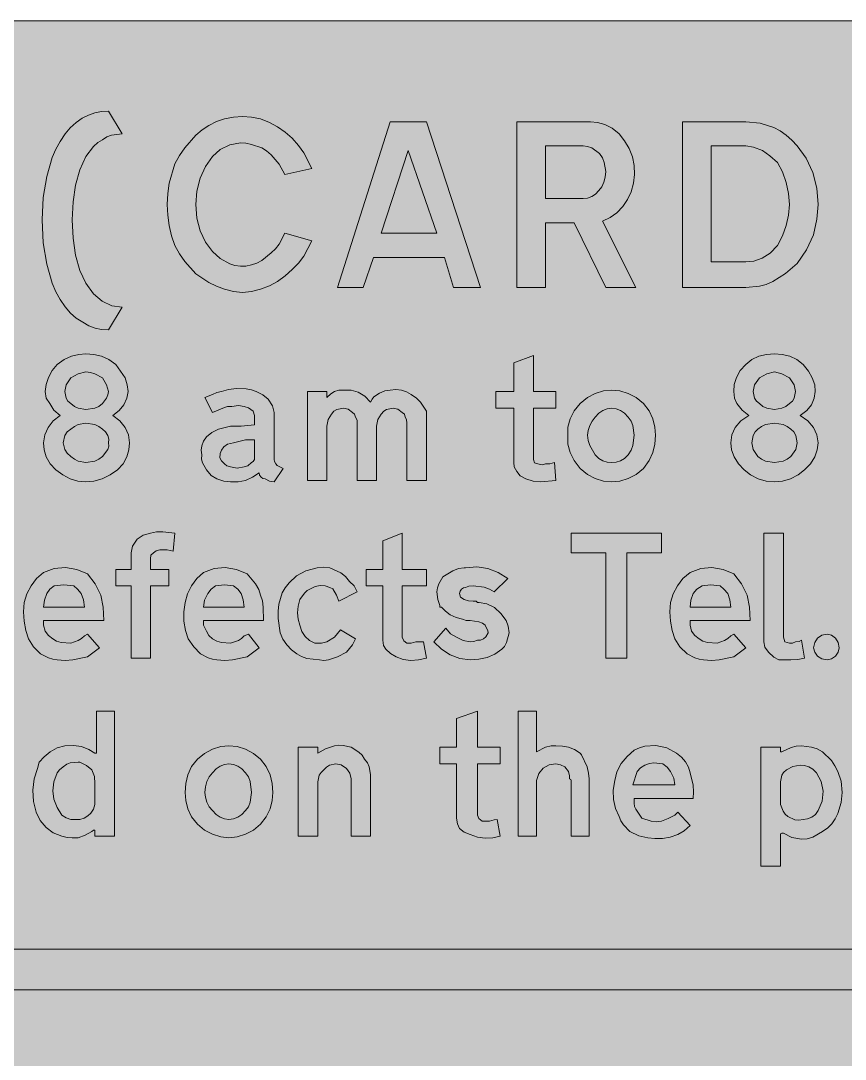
# Model space of a CAD drawing. Header units: metres. Extents: x 10 to 559, y 12 to 260.
# Drawn here: x 269.1 to 367.6, y 136.1 to 260.1 of the extents above; entities that cross this region are included whole.
import ezdxf

# ---------------------------------------------------------------- set-up
doc = ezdxf.new("R2010")
doc.units = ezdxf.units.M
for name, color, linetype, true_color in [('FILL_BLUE_0000FF', 7, 'Continuous', 0x0000ff), ('FILL_WHITE_FFFFFF', 7, 'Continuous', 0xffffff), ('STROKE_WHITE_FFFFFF', 7, 'Continuous', 0xffffff)]:
    doc.layers.add(name, color=color, linetype=linetype, true_color=true_color)

msp = doc.modelspace()

# ---------------------------------------------------------------- hatches: boundary and pattern name
at = {"layer": 'FILL_BLUE_0000FF', "true_color": 0x0000ff}
h = msp.add_hatch(color=7, dxfattribs=at)
h.dxf.hatch_style = 1
h.paths.add_polyline_path([(553.76, 259.97), (555.08, 259.58), (556.32, 258.96), (557.46, 258.12), (558.3, 256.98), (558.92, 255.74), (559.31, 254.42), (559.44, 253.08), (559.44, 19.26), (559.31, 17.91), (558.9, 16.56), (558.25, 15.32), (557.46, 14.22), (556.29, 13.28), (555.01, 12.6), (553.69, 12.2), (552.42, 12.06), (17.28, 12.06), (16.04, 12.2), (14.78, 12.6), (13.56, 13.28), (12.42, 14.22), (11.48, 15.36), (10.8, 16.61), (10.4, 17.92), (10.26, 19.26), (10.26, 253.08), (10.4, 254.41), (10.8, 255.6), (11.48, 256.93), (12.42, 258.12), (13.52, 259.07), (14.76, 259.74), (16.09, 259.99), (17.28, 260.1), (552.42, 260.1), (553.76, 259.97)])
at = {"layer": 'FILL_WHITE_FFFFFF', "true_color": 0xffffff}
h = msp.add_hatch(color=7, dxfattribs=at)
h.dxf.hatch_style = 1
h.paths.add_polyline_path([(279.54, 223.2), (278.73, 223.24), (277.94, 223.38), (277.19, 223.66), (276.48, 224.1), (275.7, 224.57), (274.99, 225.18), (274.35, 225.92), (273.78, 226.8), (273.27, 227.73), (272.83, 228.75), (272.16, 231.03), (271.75, 233.58), (271.62, 236.34), (271.75, 238.99), (272.16, 241.49), (272.83, 243.76), (273.27, 244.77), (273.78, 245.7), (274.35, 246.58), (274.98, 247.33), (275.67, 247.95), (276.39, 248.45), (277.15, 248.83), (277.93, 249.09), (278.73, 249.25), (279.54, 249.3), (281.16, 246.6), (279.92, 246.44), (279.36, 246.22), (278.82, 245.88), (278.28, 245.55), (277.76, 245.09), (276.84, 243.9), (276.13, 242.29), (275.62, 240.46), (275.32, 238.46), (275.22, 236.34), (275.32, 234.12), (275.62, 232.09), (276.13, 230.29), (276.84, 228.78), (277.74, 227.49), (278.8, 226.6), (279.95, 226.07), (281.16, 225.9), (279.54, 223.2)])
h = msp.add_hatch(color=7, dxfattribs=at)
h.dxf.hatch_style = 1
h.paths.add_polyline_path([(299.92, 242.98), (298.98, 244.08), (298.44, 244.56), (297.88, 244.91), (296.64, 245.34), (295.97, 245.48), (295.3, 245.52), (294.03, 245.3), (292.89, 244.73), (291.96, 243.9), (291.12, 242.7), (290.5, 241.29), (290.11, 239.75), (289.98, 238.14), (290.11, 236.53), (290.5, 235.01), (291.12, 233.66), (291.96, 232.56), (292.89, 231.7), (294.03, 231.08), (294.65, 230.88), (295.3, 230.79), (295.97, 230.8), (296.64, 230.94), (297.28, 231.14), (297.88, 231.46), (298.98, 232.38), (299.49, 232.85), (299.92, 233.42), (300.6, 234.72), (303.84, 233.82), (302.87, 231.98), (302.25, 231.14), (301.5, 230.4), (300.66, 229.63), (299.74, 228.96), (298.77, 228.43), (297.72, 228.06), (296.64, 227.76), (295.56, 227.66), (294.48, 227.76), (293.4, 228.06), (292.46, 228.39), (291.55, 228.83), (289.98, 229.86), (288.65, 231.37), (288.03, 232.26), (287.46, 233.28), (287.09, 234.42), (286.81, 235.64), (286.62, 236.9), (286.56, 238.14), (286.62, 239.46), (286.81, 240.71), (287.46, 243), (288.03, 244.02), (288.65, 244.91), (289.98, 246.42), (290.72, 247.06), (291.55, 247.61), (292.46, 248.07), (293.4, 248.4), (294.48, 248.6), (295.56, 248.67), (296.64, 248.6), (297.72, 248.4), (298.77, 247.96), (299.74, 247.43), (300.66, 246.81), (301.5, 246.06), (302.25, 245.22), (302.87, 244.33), (303.84, 242.46), (300.6, 241.74), (299.92, 242.98)])
h = msp.add_hatch(color=7, dxfattribs=at)
h.dxf.hatch_style = 1
h.paths.add_polyline_path([(324, 228.24), (320.76, 228.24), (319.68, 231.84), (311.22, 231.84), (309.96, 228.24), (306.9, 228.24), (313.2, 248.04), (317.52, 248.04), (324, 228.24)])
h.paths.add_polyline_path([(312.12, 234.72), (318.78, 234.72), (315.36, 244.62), (312.12, 234.72)], flags=16)
h = msp.add_hatch(color=7, dxfattribs=at)
h.dxf.hatch_style = 1
h.paths.add_polyline_path([(337.14, 248.04), (337.98, 247.97), (338.85, 247.73), (339.72, 247.28), (340.56, 246.6), (341.2, 245.76), (341.73, 244.85), (342.13, 243.87), (342.36, 242.82), (342.4, 241.74), (342.28, 240.69), (341.99, 239.68), (341.55, 238.75), (340.98, 237.9), (340.28, 237.18), (339.48, 236.59), (338.58, 236.16), (342.54, 228.24), (338.94, 228.24), (335.16, 235.98), (331.74, 235.98), (331.74, 228.24), (328.32, 228.24), (328.32, 248.04), (337.14, 248.04)])
h.paths.add_polyline_path([(336.77, 238.93), (337.27, 239.11), (337.73, 239.41), (338.13, 239.81), (338.47, 240.28), (338.72, 240.83), (338.88, 241.44), (338.94, 242.1), (338.78, 243.18), (338.56, 243.72), (338.22, 244.26), (337.3, 244.91), (336.78, 245.1), (336.24, 245.16), (331.74, 245.16), (331.74, 238.86), (336.24, 238.86), (336.77, 238.93)], flags=16)
h = msp.add_hatch(color=7, dxfattribs=at)
h.dxf.hatch_style = 1
h.paths.add_polyline_path([(359.01, 247.34), (359.77, 246.94), (360.49, 246.45), (361.17, 245.85), (361.8, 245.16), (362.88, 243.68), (363.67, 241.99), (364.15, 240.12), (364.32, 238.14), (364.18, 236.41), (363.78, 234.54), (362.92, 232.76), (361.8, 231.12), (360.43, 229.9), (358.92, 228.96), (358.11, 228.62), (357.3, 228.4), (355.68, 228.24), (348.12, 228.24), (348.12, 248.04), (355.68, 248.04), (357.4, 247.87), (359.01, 247.34)])
h.paths.add_polyline_path([(351.54, 231.3), (355.68, 231.3), (356.65, 231.41), (357.64, 231.75), (358.59, 232.36), (359.46, 233.28), (360.06, 234.42), (360.52, 235.64), (360.8, 236.9), (360.9, 238.14), (360.8, 239.48), (360.52, 240.79), (360.06, 242.04), (359.46, 243.18), (358.56, 243.97), (357.66, 244.62), (356.6, 245.02), (355.68, 245.16), (351.54, 245.16), (351.54, 231.3)], flags=16)
h = msp.add_hatch(color=7, dxfattribs=at)
h.dxf.hatch_style = 1
h.paths.add_polyline_path([(281.93, 210.64), (282.06, 209.7), (281.99, 208.86), (281.74, 208.01), (281.3, 207.19), (280.62, 206.46), (279.75, 205.86), (278.8, 205.4), (277.81, 205.12), (276.84, 205.02), (275.9, 205.12), (274.97, 205.4), (274.08, 205.86), (273.24, 206.46), (272.56, 207.19), (272.11, 208.01), (271.87, 208.86), (271.8, 209.7), (271.93, 210.64), (272.32, 211.52), (272.94, 212.31), (273.78, 212.94), (273.01, 213.59), (272.52, 214.38), (272.11, 215.03), (271.98, 215.82), (272.08, 216.66), (272.36, 217.51), (272.82, 218.33), (273.42, 219.06), (274.26, 219.64), (275.13, 220.03), (276, 220.25), (276.84, 220.32), (277.78, 220.25), (278.71, 220.03), (279.6, 219.64), (280.44, 219.06), (281.52, 217.44), (281.77, 216.63), (281.88, 215.82), (281.75, 215.02), (281.38, 214.24), (280.82, 213.54), (280.08, 212.94), (280.92, 212.31), (281.54, 211.52), (281.93, 210.64)])
h.paths.add_polyline_path([(275.04, 211.32), (274.6, 210.99), (274.32, 210.58), (274.14, 209.7), (274.32, 208.89), (274.6, 208.48), (275.04, 208.08), (275.47, 207.74), (275.94, 207.52), (276.84, 207.36), (277.9, 207.52), (278.38, 207.74), (278.82, 208.08), (279.45, 208.89), (279.58, 209.29), (279.54, 209.7), (279.58, 210.13), (279.45, 210.58), (279.19, 210.99), (278.82, 211.32), (278.38, 211.66), (277.9, 211.88), (276.84, 212.04), (275.94, 211.88), (275.47, 211.66), (275.04, 211.32)], flags=16)
h.paths.add_polyline_path([(278.38, 214.04), (278.82, 214.38), (279.31, 215.03), (279.48, 215.42), (279.54, 215.82), (279.31, 216.63), (278.82, 217.44), (277.9, 217.93), (277.38, 218.1), (276.84, 218.16), (275.94, 217.93), (275.04, 217.44), (274.48, 216.63), (274.32, 215.82), (274.48, 215.03), (274.7, 214.68), (275.04, 214.38), (275.47, 214.04), (275.94, 213.82), (276.84, 213.66), (277.9, 213.82), (278.38, 214.04)], flags=16)
h = msp.add_hatch(color=7, dxfattribs=at)
h.dxf.hatch_style = 1
h.paths.add_polyline_path([(330.43, 207.32), (330.84, 207.18), (331.36, 207.05), (331.74, 207.18), (332.28, 207.2), (332.82, 207.36), (333, 205.2), (331.2, 205.02), (330.27, 205.1), (329.4, 205.38), (328.72, 205.76), (328.32, 206.28), (328, 206.82), (327.96, 207.36), (327.96, 213.84), (325.8, 213.84), (325.8, 215.82), (327.96, 215.82), (327.96, 219.24), (330.3, 220.14), (330.3, 215.82), (333, 215.82), (333, 213.84), (330.3, 213.84), (330.3, 207.72), (330.43, 207.32)])
h = msp.add_hatch(color=7, dxfattribs=at)
h.dxf.hatch_style = 1
h.paths.add_polyline_path([(364.18, 210.64), (364.32, 209.7), (364.22, 208.86), (363.91, 208.01), (363.41, 207.19), (362.7, 206.46), (361.93, 205.86), (361.03, 205.4), (360.07, 205.12), (359.1, 205.02), (358.13, 205.12), (357.16, 205.4), (356.26, 205.86), (355.5, 206.46), (354.79, 207.19), (354.28, 208.01), (353.98, 208.86), (353.88, 209.7), (354.01, 210.64), (354.42, 211.52), (355.09, 212.31), (356.04, 212.94), (355.25, 213.59), (354.6, 214.38), (354.35, 215.03), (354.24, 215.82), (354.31, 216.66), (354.55, 217.51), (355, 218.33), (355.68, 219.06), (356.42, 219.64), (357.25, 220.03), (358.16, 220.25), (359.1, 220.32), (360.04, 220.25), (360.94, 220.03), (361.78, 219.64), (362.52, 219.06), (363.19, 218.25), (363.6, 217.44), (363.91, 216.63), (363.96, 215.82), (363.86, 215.02), (363.53, 214.24), (362.97, 213.54), (362.16, 212.94), (363.1, 212.31), (363.78, 211.52), (364.18, 210.64)])
h.paths.add_polyline_path([(357.12, 211.32), (356.78, 210.99), (356.56, 210.58), (356.4, 209.7), (356.56, 208.89), (357.12, 208.08), (357.56, 207.74), (358.04, 207.52), (359.1, 207.36), (360.16, 207.52), (360.64, 207.74), (361.08, 208.08), (361.64, 208.89), (361.8, 209.7), (361.64, 210.58), (361.42, 210.99), (361.08, 211.32), (360.64, 211.66), (360.16, 211.88), (359.1, 212.04), (358.04, 211.88), (357.56, 211.66), (357.12, 211.32)], flags=16)
h.paths.add_polyline_path([(360.47, 214.04), (360.9, 214.38), (361.24, 214.68), (361.46, 215.03), (361.62, 215.82), (361.46, 216.63), (360.9, 217.44), (360, 217.93), (359.1, 218.16), (358.2, 217.93), (357.3, 217.44), (356.74, 216.63), (356.58, 215.82), (356.74, 215.03), (356.96, 214.68), (357.3, 214.38), (357.73, 214.04), (358.2, 213.82), (359.1, 213.66), (360, 213.82), (360.47, 214.04)], flags=16)
h = msp.add_hatch(color=7, dxfattribs=at)
h.dxf.hatch_style = 1
h.paths.add_polyline_path([(291.96, 215.46), (292.5, 215.71), (293.04, 215.82), (293.87, 216.07), (294.84, 216.18), (296.01, 216.13), (296.61, 216.03), (297.18, 215.82), (297.97, 215.44), (298.62, 214.92), (299.12, 214.11), (299.34, 213.3), (299.34, 211.14), (299.34, 207.72), (299.36, 207.45), (299.52, 207.18), (299.7, 207), (300.42, 206.64), (299.34, 205.02), (298.8, 205.13), (298.26, 205.38), (298, 205.44), (297.77, 205.6), (297.6, 205.84), (297.54, 206.1), (296.73, 205.58), (295.92, 205.2), (295.02, 205.04), (294.12, 205.02), (293.31, 205.13), (292.5, 205.38), (291.8, 205.78), (291.24, 206.46), (290.77, 207.29), (290.66, 207.75), (290.7, 208.26), (290.63, 208.8), (290.7, 209.34), (290.9, 209.88), (291.24, 210.42), (291.89, 210.94), (292.68, 211.32), (294.12, 211.68), (295.38, 211.68), (297, 211.86), (297, 212.4), (297, 212.94), (296.82, 213.48), (296.28, 213.88), (295.74, 214.02), (295.09, 214.15), (294.3, 214.02), (293.76, 214.02), (293.22, 213.84), (291.96, 213.3), (291.06, 215.1), (291.96, 215.46)])
h.paths.add_polyline_path([(295.74, 206.82), (296.19, 206.95), (296.64, 207.36), (296.82, 207.47), (297, 207.72), (297, 208.26), (297, 210.06), (295.92, 210.06), (294.48, 209.7), (293.76, 209.52), (293.33, 209.23), (293.04, 208.8), (292.88, 208.42), (292.86, 207.9), (293.06, 207.54), (293.4, 207.18), (293.69, 206.93), (294.12, 206.82), (294.93, 206.68), (295.74, 206.82)], flags=16)
h = msp.add_hatch(color=7, dxfattribs=at)
h.dxf.hatch_style = 1
h.paths.add_polyline_path([(309.06, 212.76), (308.95, 213.1), (308.7, 213.3), (308.16, 213.7), (307.62, 213.84), (306.83, 213.68), (306.48, 213.46), (306.18, 213.12), (305.77, 212.47), (305.64, 211.68), (305.64, 205.2), (303.3, 205.2), (303.3, 215.82), (305.64, 215.82), (305.64, 215.1), (306.09, 215.53), (306.54, 215.82), (307.08, 215.98), (307.62, 216), (308.53, 216), (309.37, 215.75), (310.15, 215.27), (310.86, 214.56), (311.03, 214.91), (311.26, 215.17), (311.94, 215.64), (312.57, 215.89), (313.2, 216), (313.87, 216.07), (314.53, 216), (315.15, 215.8), (315.72, 215.46), (316.33, 215.02), (316.82, 214.54), (317.52, 213.48), (317.52, 213.12), (317.52, 212.76), (317.52, 205.2), (315.18, 205.2), (315.18, 212.04), (315.16, 212.47), (315, 212.76), (314.89, 213.1), (314.64, 213.3), (314.1, 213.7), (313.56, 213.84), (312.77, 213.68), (312.42, 213.46), (312.12, 213.12), (311.71, 212.47), (311.58, 211.68), (311.58, 205.2), (309.24, 205.2), (309.24, 212.22), (309.24, 212.29), (309.24, 212.4), (309.06, 212.76)])
h = msp.add_hatch(color=7, dxfattribs=at)
h.dxf.hatch_style = 1
h.paths.add_polyline_path([(334.69, 212.56), (335.17, 213.51), (335.88, 214.38), (336.75, 215.09), (337.7, 215.59), (338.69, 215.9), (339.66, 216), (340.63, 215.9), (341.62, 215.59), (342.57, 215.09), (343.44, 214.38), (344.12, 213.51), (344.56, 212.56), (344.81, 211.57), (344.88, 210.6), (344.81, 209.55), (344.56, 208.55), (344.12, 207.59), (343.44, 206.64), (342.57, 205.93), (341.62, 205.42), (340.63, 205.12), (339.66, 205.02), (338.69, 205.12), (337.7, 205.42), (336.75, 205.93), (335.88, 206.64), (335.17, 207.59), (334.69, 208.55), (334.44, 209.55), (334.44, 210.6), (334.44, 211.57), (334.69, 212.56)])
h.paths.add_polyline_path([(338.6, 213.57), (338.12, 213.23), (337.68, 212.76), (337.31, 212.3), (337.03, 211.75), (336.84, 211.17), (336.78, 210.6), (336.84, 209.96), (337.03, 209.36), (337.68, 208.26), (338.12, 207.82), (338.6, 207.54), (339.12, 207.4), (339.66, 207.36), (340.2, 207.4), (340.72, 207.54), (341.2, 207.82), (341.64, 208.26), (341.98, 208.8), (342.2, 209.36), (342.36, 210.6), (342.2, 211.75), (341.98, 212.3), (341.64, 212.76), (341.2, 213.23), (340.72, 213.57), (340.2, 213.77), (339.66, 213.84), (339.12, 213.77), (338.6, 213.57)], flags=16)
h = msp.add_hatch(color=7, dxfattribs=at)
h.dxf.hatch_style = 1
h.paths.add_polyline_path([(282.24, 183.96), (282.24, 192.6), (280.44, 192.6), (280.44, 194.58), (282.24, 194.58), (282.24, 196.56), (282.4, 197.37), (282.96, 198.18), (283.7, 198.67), (284.58, 198.9), (285.3, 199.06), (286.02, 199.08), (287.46, 198.9), (287.28, 196.74), (286.56, 196.9), (285.84, 196.92), (285.73, 196.92), (285.66, 196.92), (285.23, 196.81), (284.94, 196.56), (284.62, 196.27), (284.58, 195.84), (284.58, 194.58), (286.74, 194.58), (286.74, 192.6), (284.58, 192.6), (284.58, 183.96), (282.24, 183.96)])
h = msp.add_hatch(color=7, dxfattribs=at)
h.dxf.hatch_style = 1
h.paths.add_polyline_path([(314.84, 186.05), (315.18, 185.76), (315.72, 185.78), (316.26, 185.94), (317.16, 185.94), (317.52, 183.96), (316.58, 183.76), (315.65, 183.71), (314.76, 183.83), (313.92, 184.14), (313.22, 184.52), (312.66, 185.04), (312.41, 185.51), (312.3, 186.12), (312.3, 192.6), (310.32, 192.6), (310.32, 194.58), (312.3, 194.58), (312.3, 198), (314.64, 198.9), (314.64, 194.58), (317.52, 194.58), (317.52, 192.6), (314.64, 192.6), (314.64, 186.48), (314.84, 186.05)])
h = msp.add_hatch(color=7, dxfattribs=at)
h.dxf.hatch_style = 1
h.paths.add_polyline_path([(345.6, 196.56), (341.46, 196.56), (341.46, 183.96), (338.94, 183.96), (338.94, 196.56), (334.8, 196.56), (334.8, 198.9), (345.6, 198.9), (345.6, 196.56)])
h = msp.add_hatch(color=7, dxfattribs=at)
h.dxf.hatch_style = 1
h.paths.add_polyline_path([(357.84, 198.9), (360.18, 198.9), (360.18, 186.48), (360.36, 185.94), (360.9, 185.76), (361.26, 185.78), (361.62, 185.94), (362.05, 185.96), (362.34, 186.12), (362.7, 183.96), (361.89, 183.8), (361.08, 183.78), (359.64, 183.78), (359.01, 184.1), (358.38, 184.68), (357.97, 185.31), (357.84, 185.94), (357.84, 198.9)])
h = msp.add_hatch(color=7, dxfattribs=at)
h.dxf.hatch_style = 1
h.paths.add_polyline_path([(272.36, 184.01), (271.44, 184.5), (270.58, 185.33), (270, 186.3), (269.66, 187.3), (269.46, 188.39), (269.39, 189.51), (269.46, 190.62), (269.8, 191.66), (270.29, 192.62), (270.95, 193.48), (271.8, 194.22), (273.07, 194.7), (274.41, 194.8), (275.75, 194.57), (277.02, 194.04), (277.96, 192.85), (278.64, 191.52), (278.89, 190.06), (279, 188.46), (271.8, 188.46), (271.8, 188.28), (271.8, 187.92), (271.98, 187.2), (272.36, 186.68), (272.88, 186.3), (273.34, 185.99), (273.89, 185.83), (275.04, 185.76), (275.92, 186.08), (276.33, 186.32), (276.66, 186.66), (277.02, 186.84), (278.46, 185.22), (277.02, 184.14), (275.29, 183.76), (274.36, 183.71), (273.42, 183.78), (272.88, 183.84), (272.36, 184.01)])
h.paths.add_polyline_path([(276.55, 190.96), (276.3, 191.7), (275.85, 192.22), (275.4, 192.6), (274.23, 192.73), (273.06, 192.6), (272.54, 192.22), (272.16, 191.7), (271.91, 190.89), (271.8, 190.08), (276.66, 190.08), (276.55, 190.96)], flags=16)
h = msp.add_hatch(color=7, dxfattribs=at)
h.dxf.hatch_style = 1
h.paths.add_polyline_path([(291.44, 184.01), (290.52, 184.5), (289.73, 185.33), (289.08, 186.3), (288.75, 187.3), (288.56, 188.39), (288.55, 189.51), (288.72, 190.62), (288.98, 191.66), (289.46, 192.62), (290.11, 193.48), (290.88, 194.22), (292.15, 194.7), (293.49, 194.8), (294.83, 194.57), (296.1, 194.04), (297.11, 192.85), (297.49, 192.19), (297.72, 191.52), (297.93, 190.81), (298.03, 190.06), (298.08, 188.46), (290.88, 188.46), (290.88, 188.28), (290.88, 187.92), (291.24, 187.2), (291.53, 186.68), (291.96, 186.3), (292.5, 185.99), (293.04, 185.83), (294.12, 185.76), (295.07, 186.08), (295.44, 186.32), (295.74, 186.66), (296.28, 186.84), (297.54, 185.22), (296.1, 184.14), (294.37, 183.76), (293.44, 183.71), (292.5, 183.78), (291.96, 183.84), (291.44, 184.01)])
h.paths.add_polyline_path([(295.63, 190.96), (295.38, 191.7), (295, 192.22), (294.48, 192.6), (293.4, 192.73), (292.32, 192.6), (291.8, 192.22), (291.42, 191.7), (291.02, 190.89), (290.88, 190.08), (295.74, 190.08), (295.63, 190.96)], flags=16)
h = msp.add_hatch(color=7, dxfattribs=at)
h.dxf.hatch_style = 1
h.paths.add_polyline_path([(304.99, 185.78), (305.64, 185.94), (306.54, 186.48), (307.26, 187.38), (309.06, 186.3), (308.7, 185.58), (307.98, 184.68), (306.9, 184.14), (305.82, 183.76), (305.28, 183.71), (304.74, 183.78), (303.25, 183.94), (302.61, 184.16), (302.04, 184.5), (301.4, 184.97), (300.85, 185.56), (300.39, 186.25), (300.06, 187.02), (299.83, 188.73), (299.81, 189.6), (299.88, 190.44), (300.31, 191.77), (300.66, 192.39), (301.14, 192.96), (301.99, 193.82), (303.12, 194.4), (304.49, 194.78), (305.22, 194.83), (306, 194.76), (307.3, 194.15), (307.87, 193.72), (308.34, 193.14), (308.88, 192.6), (309.24, 191.88), (307.08, 190.8), (306.79, 191.52), (306.36, 192.24), (306, 192.42), (305.43, 192.62), (304.83, 192.67), (304.23, 192.55), (303.66, 192.24), (303.29, 192.04), (302.96, 191.75), (302.4, 190.98), (302.2, 190.17), (302.13, 189.38), (302.2, 188.63), (302.4, 187.92), (302.63, 187.18), (303.03, 186.57), (303.56, 186.1), (304.2, 185.76), (304.99, 185.78)])
h = msp.add_hatch(color=7, dxfattribs=at)
h.dxf.hatch_style = 1
h.paths.add_polyline_path([(322.56, 190.82), (323.1, 190.8), (323.46, 190.8), (323.64, 190.62), (323.82, 190.62), (324.76, 190.46), (325.64, 190.01), (326.43, 189.33), (327.06, 188.46), (327.31, 187.81), (327.42, 187.02), (327.1, 185.83), (326.86, 185.37), (326.52, 185.04), (325.68, 184.46), (324.77, 184.07), (323.79, 183.85), (322.74, 183.78), (321.53, 183.94), (320.38, 184.39), (319.32, 185.07), (318.42, 185.94), (319.86, 187.56), (320.42, 186.89), (321.12, 186.48), (321.93, 186.08), (322.74, 185.94), (323.19, 185.96), (323.64, 186.12), (324, 186.14), (324.36, 186.3), (324.63, 186.53), (324.9, 187.02), (324.88, 187.29), (324.72, 187.56), (324.54, 187.92), (324.21, 188.16), (323.77, 188.33), (322.74, 188.46), (322.29, 188.48), (321.84, 188.64), (321.07, 188.84), (320.38, 189.16), (319.79, 189.58), (319.32, 190.08), (319.14, 190.08), (319.14, 190.26), (318.89, 191), (318.78, 191.88), (318.84, 192.39), (319.01, 192.85), (319.5, 193.68), (320.69, 194.42), (321.35, 194.67), (322.02, 194.76), (322.2, 194.76), (323.54, 194.87), (324.86, 194.67), (326.1, 194.2), (327.24, 193.5), (325.62, 191.88), (325.05, 192.22), (324.43, 192.44), (323.1, 192.6), (322.58, 192.58), (322.2, 192.42), (321.94, 192.36), (321.71, 192.2), (321.54, 191.96), (321.48, 191.7), (321.61, 191.27), (322.02, 190.98), (322.56, 190.82)])
h = msp.add_hatch(color=7, dxfattribs=at)
h.dxf.hatch_style = 1
h.paths.add_polyline_path([(349.58, 184.01), (348.66, 184.5), (347.8, 185.33), (347.22, 186.3), (346.88, 187.3), (346.68, 188.39), (346.61, 189.51), (346.68, 190.62), (347.02, 191.66), (347.51, 192.62), (348.17, 193.48), (349.02, 194.22), (350.29, 194.7), (351.63, 194.8), (352.97, 194.57), (354.24, 194.04), (355.18, 192.85), (355.86, 191.52), (356.11, 190.06), (356.22, 188.46), (349.02, 188.46), (349.02, 188.28), (349.02, 187.92), (349.2, 187.2), (349.58, 186.68), (350.1, 186.3), (350.56, 185.99), (351.11, 185.83), (352.26, 185.76), (353.14, 186.08), (353.55, 186.32), (353.88, 186.66), (354.24, 186.84), (355.68, 185.22), (354.24, 184.14), (352.51, 183.76), (351.58, 183.71), (350.64, 183.78), (350.1, 183.84), (349.58, 184.01)])
h.paths.add_polyline_path([(353.77, 190.96), (353.52, 191.7), (353.07, 192.22), (352.62, 192.6), (351.47, 192.73), (350.46, 192.6), (349.85, 192.22), (349.38, 191.7), (349.13, 190.89), (349.02, 190.08), (353.88, 190.08), (353.77, 190.96)], flags=16)
h = msp.add_hatch(color=7, dxfattribs=at)
h.dxf.hatch_style = 1
h.paths.add_polyline_path([(366.72, 184.69), (366.39, 184.23), (365.93, 183.9), (365.4, 183.78), (364.77, 183.9), (364.25, 184.23), (363.91, 184.69), (363.78, 185.22), (363.91, 185.85), (364.25, 186.37), (364.77, 186.71), (365.4, 186.84), (365.93, 186.71), (366.39, 186.37), (366.72, 185.85), (366.84, 185.22), (366.72, 184.69)])
h = msp.add_hatch(color=7, dxfattribs=at)
h.dxf.hatch_style = 1
h.paths.add_polyline_path([(275.22, 162.54), (274.59, 162.56), (273.96, 162.72), (272.95, 163.12), (272.09, 163.76), (271.4, 164.59), (270.9, 165.6), (270.6, 166.87), (270.52, 168.21), (270.67, 169.55), (271.08, 170.82), (271.26, 171.54), (271.86, 172.2), (272.59, 172.8), (273.41, 173.26), (274.32, 173.52), (275.36, 173.56), (276.32, 173.41), (277.18, 173.09), (277.92, 172.62), (278.03, 172.62), (278.1, 172.62), (278.1, 177.66), (280.26, 177.66), (280.26, 162.72), (277.92, 162.72), (277.92, 163.26), (277.92, 163.44), (277.74, 163.44), (277.56, 163.26), (276.75, 162.83), (275.94, 162.54), (275.22, 162.54)])
h.paths.add_polyline_path([(277.06, 165.13), (277.44, 165.48), (277.74, 165.96), (277.9, 166.5), (277.92, 167.04), (277.92, 169.02), (277.87, 169.83), (277.56, 170.64), (276.91, 171.16), (276.12, 171.54), (275.94, 171.54), (274.97, 171.47), (274.55, 171.31), (274.14, 171), (273.71, 170.64), (273.42, 170.28), (273.01, 169.2), (272.88, 168.14), (273.01, 167.12), (273.42, 166.14), (273.96, 165.24), (274.5, 164.9), (275.04, 164.7), (276.12, 164.7), (276.63, 164.87), (277.06, 165.13)], flags=16)
h = msp.add_hatch(color=7, dxfattribs=at)
h.dxf.hatch_style = 1
h.paths.add_polyline_path([(323.77, 164.81), (324.18, 164.52), (325.08, 164.52), (325.6, 164.68), (325.98, 164.7), (326.34, 162.72), (325.47, 162.52), (324.54, 162.47), (323.61, 162.59), (322.74, 162.9), (322.04, 163.19), (321.48, 163.62), (321.23, 164.18), (321.12, 164.88), (321.12, 171.36), (319.14, 171.36), (319.14, 173.34), (321.12, 173.34), (321.12, 176.76), (323.64, 177.66), (323.64, 173.34), (326.34, 173.34), (326.34, 171.36), (323.64, 171.36), (323.64, 165.24), (323.77, 164.81)])
h = msp.add_hatch(color=7, dxfattribs=at)
h.dxf.hatch_style = 1
h.paths.add_polyline_path([(330.66, 177.66), (330.66, 172.8), (331.74, 173.34), (332.44, 173.5), (333, 173.52), (333.78, 173.48), (334.51, 173.34), (335.2, 173.06), (335.88, 172.62), (336.06, 172.44), (336.71, 171), (336.9, 170.26), (336.96, 169.56), (336.96, 162.72), (334.8, 162.72), (334.8, 169.38), (334.78, 169.47), (334.62, 169.56), (334.62, 169.92), (334.48, 170.46), (334.08, 171), (333.54, 171.25), (333, 171.36), (332.2, 171.23), (331.49, 170.84), (330.95, 170.22), (330.66, 169.38), (330.66, 162.72), (328.5, 162.72), (328.5, 177.66), (330.66, 177.66)])
h = msp.add_hatch(color=7, dxfattribs=at)
h.dxf.hatch_style = 1
h.paths.add_polyline_path([(289.03, 170.05), (289.48, 171.03), (290.16, 171.9), (291.03, 172.61), (291.98, 173.11), (292.97, 173.42), (293.94, 173.52), (294.91, 173.42), (295.9, 173.11), (296.85, 172.61), (297.72, 171.9), (298.4, 171.03), (298.84, 170.05), (299.09, 169.01), (299.16, 167.94), (299.09, 166.97), (298.84, 165.98), (298.4, 165.03), (297.72, 164.16), (296.85, 163.45), (295.9, 162.94), (294.91, 162.64), (293.94, 162.54), (292.97, 162.64), (291.98, 162.94), (291.03, 163.45), (290.16, 164.16), (289.48, 165.03), (289.03, 165.98), (288.79, 166.97), (288.72, 167.94), (288.79, 169.01), (289.03, 170.05)])
h.paths.add_polyline_path([(292.88, 171.09), (292.4, 170.75), (291.96, 170.28), (291.59, 169.81), (291.31, 169.24), (291.12, 168.61), (291.06, 167.94), (291.12, 167.37), (291.31, 166.79), (291.59, 166.24), (291.96, 165.78), (292.4, 165.31), (292.88, 164.97), (293.4, 164.77), (293.94, 164.7), (294.48, 164.77), (295, 164.97), (295.48, 165.31), (295.92, 165.78), (296.26, 166.24), (296.48, 166.79), (296.64, 167.94), (296.48, 169.24), (296.26, 169.81), (295.92, 170.28), (295.48, 170.75), (295, 171.09), (294.48, 171.29), (293.94, 171.36), (293.4, 171.29), (292.88, 171.09)], flags=16)
h = msp.add_hatch(color=7, dxfattribs=at)
h.dxf.hatch_style = 1
h.paths.add_polyline_path([(305.93, 171.2), (305.58, 170.98), (305.28, 170.64), (304.94, 170.34), (304.72, 169.99), (304.56, 169.2), (304.56, 162.72), (302.22, 162.72), (302.22, 173.34), (304.56, 173.34), (304.56, 172.62), (305.48, 173.14), (306.54, 173.52), (307.08, 173.59), (307.6, 173.56), (308.52, 173.34), (309.46, 172.75), (309.84, 172.38), (310.14, 171.9), (310.48, 171.47), (310.7, 171), (310.86, 170.1), (310.86, 162.72), (308.52, 162.72), (308.52, 169.56), (308.38, 170.26), (307.98, 170.82), (307.35, 171.22), (306.72, 171.36), (305.93, 171.2)])
h = msp.add_hatch(color=7, dxfattribs=at)
h.dxf.hatch_style = 1
h.paths.add_polyline_path([(341.82, 163.26), (341.06, 164.09), (340.76, 164.55), (340.56, 165.06), (340.12, 166.04), (339.89, 167.08), (339.85, 168.2), (340.02, 169.38), (340.28, 170.42), (340.79, 171.38), (341.49, 172.24), (342.36, 172.98), (342.98, 173.27), (343.63, 173.46), (344.95, 173.54), (346.23, 173.26), (347.4, 172.62), (348.01, 172.15), (348.48, 171.58), (348.82, 170.95), (349.02, 170.28), (349.4, 168.82), (349.45, 168.03), (349.38, 167.22), (342.36, 167.22), (342.36, 167.04), (342.36, 166.86), (342.36, 166.68), (342.38, 166.25), (342.54, 165.96), (343.26, 164.88), (344.36, 164.5), (344.96, 164.45), (345.6, 164.52), (346.41, 164.81), (347.22, 165.24), (347.58, 165.6), (349.02, 163.98), (348.3, 163.37), (347.58, 162.9), (346.64, 162.59), (345.71, 162.45), (344.82, 162.44), (343.98, 162.54), (342.9, 162.76), (341.82, 163.26)])
h.paths.add_polyline_path([(347.08, 169.65), (346.68, 170.46), (346.3, 170.98), (345.78, 171.36), (344.7, 171.47), (344.16, 171.39), (343.62, 171.18), (343.1, 170.89), (342.72, 170.46), (342.18, 168.84), (347.22, 168.84), (347.08, 169.65)], flags=16)
h = msp.add_hatch(color=7, dxfattribs=at)
h.dxf.hatch_style = 1
h.paths.add_polyline_path([(361.7, 173.46), (362.34, 173.52), (363.53, 173.36), (364.19, 173.14), (364.86, 172.8), (365.9, 171.76), (366.33, 171.13), (366.66, 170.46), (367.06, 169.27), (367.2, 167.94), (367.06, 166.75), (366.66, 165.42), (366.35, 164.78), (365.96, 164.2), (365.47, 163.7), (364.86, 163.26), (363.67, 162.61), (363.01, 162.42), (362.34, 162.36), (361.19, 162.58), (360.18, 163.08), (360, 163.08), (359.84, 162.99), (359.82, 162.9), (359.82, 159.12), (357.48, 159.12), (357.48, 173.34), (359.82, 173.34), (359.82, 172.8), (360, 172.8), (361.1, 173.29), (361.7, 173.46)])
h.paths.add_polyline_path([(359.98, 169.99), (359.82, 169.2), (359.82, 166.5), (360.14, 165.71), (360.38, 165.36), (360.72, 165.06), (361.55, 164.68), (362.01, 164.63), (362.52, 164.7), (363.05, 164.77), (363.56, 164.97), (363.99, 165.31), (364.32, 165.78), (364.8, 166.91), (364.91, 168.1), (364.67, 169.25), (364.14, 170.28), (363.7, 170.72), (363.22, 171), (362.7, 171.14), (362.16, 171.18), (361.28, 171.04), (360.54, 170.64), (360.2, 170.34), (359.98, 169.99)], flags=16)
h = msp.add_hatch(color=7, dxfattribs=at)
h.dxf.hatch_style = 1
h.paths.add_polyline_path([(77.58, 139.68), (70.56, 139.68), (63.36, 146.7), (70.56, 153.9), (77.58, 153.9), (72.9, 149.22), (506.34, 149.22), (506.34, 144.36), (72.9, 144.36), (77.58, 139.68)])

# ---------------------------------------------------------------- linework, layer by layer
at = {"layer": 'FILL_BLUE_0000FF', "lineweight": 0, "true_color": 0x0000ff}
msp.add_lwpolyline([(552.42, 12.06), (17.28, 12.06), (16.04, 12.2), (14.78, 12.6), (13.56, 13.28), (12.42, 14.22), (11.48, 15.36), (10.8, 16.61), (10.4, 17.92), (10.26, 19.26), (10.26, 253.08), (10.4, 254.41), (10.8, 255.6), (11.48, 256.93), (12.42, 258.12), (13.52, 259.07), (14.76, 259.74), (16.09, 259.99), (17.28, 260.1), (552.42, 260.1)], dxfattribs=at)
at = {"layer": 'FILL_WHITE_FFFFFF', "lineweight": 0, "true_color": 0xffffff}
for points in [[(279.54, 223.2), (278.73, 223.24), (277.94, 223.38), (277.19, 223.66), (276.48, 224.1), (275.7, 224.57), (274.99, 225.18), (274.35, 225.92), (273.78, 226.8), (273.27, 227.73), (272.83, 228.75), (272.16, 231.03), (271.75, 233.58), (271.62, 236.34), (271.75, 238.99), (272.16, 241.49), (272.83, 243.76), (273.27, 244.77), (273.78, 245.7), (274.35, 246.58), (274.98, 247.33), (275.67, 247.95), (276.39, 248.45), (277.15, 248.83), (277.93, 249.09), (278.73, 249.25), (279.54, 249.3), (281.16, 246.6), (279.92, 246.44), (279.36, 246.22), (278.82, 245.88), (278.28, 245.55), (277.76, 245.09), (276.84, 243.9), (276.13, 242.29), (275.62, 240.46), (275.32, 238.46), (275.22, 236.34), (275.32, 234.12), (275.62, 232.09), (276.13, 230.29), (276.84, 228.78), (277.74, 227.49), (278.8, 226.6), (279.95, 226.07), (281.16, 225.9)], [(299.92, 242.98), (298.98, 244.08), (298.44, 244.56), (297.88, 244.91), (296.64, 245.34), (295.97, 245.48), (295.3, 245.52), (294.03, 245.3), (292.89, 244.73), (291.96, 243.9), (291.12, 242.7), (290.5, 241.29), (290.11, 239.75), (289.98, 238.14), (290.11, 236.53), (290.5, 235.01), (291.12, 233.66), (291.96, 232.56), (292.89, 231.7), (294.03, 231.08), (294.65, 230.88), (295.3, 230.79), (295.97, 230.8), (296.64, 230.94), (297.28, 231.14), (297.88, 231.46), (298.98, 232.38), (299.49, 232.85), (299.92, 233.42), (300.6, 234.72), (303.84, 233.82), (302.87, 231.98), (302.25, 231.14), (301.5, 230.4), (300.66, 229.63), (299.74, 228.96), (298.77, 228.43), (297.72, 228.06), (296.64, 227.76), (295.56, 227.66), (294.48, 227.76), (293.4, 228.06), (292.46, 228.39), (291.55, 228.83), (289.98, 229.86), (288.65, 231.37), (288.03, 232.26), (287.46, 233.28), (287.09, 234.42), (286.81, 235.64), (286.62, 236.9), (286.56, 238.14), (286.62, 239.46), (286.81, 240.71), (287.46, 243), (288.03, 244.02), (288.65, 244.91), (289.98, 246.42), (290.72, 247.06), (291.55, 247.61), (292.46, 248.07), (293.4, 248.4), (294.48, 248.6), (295.56, 248.67), (296.64, 248.6), (297.72, 248.4), (298.77, 247.96), (299.74, 247.43), (300.66, 246.81), (301.5, 246.06), (302.25, 245.22), (302.87, 244.33), (303.84, 242.46), (300.6, 241.74)], [(324, 228.24), (320.76, 228.24), (319.68, 231.84), (311.22, 231.84), (309.96, 228.24), (306.9, 228.24), (313.2, 248.04), (317.52, 248.04)], [(337.14, 248.04), (337.98, 247.97), (338.85, 247.73), (339.72, 247.28), (340.56, 246.6), (341.2, 245.76), (341.73, 244.85), (342.13, 243.87), (342.36, 242.82), (342.4, 241.74), (342.28, 240.69), (341.99, 239.68), (341.55, 238.75), (340.98, 237.9), (340.28, 237.18), (339.48, 236.59), (338.58, 236.16), (342.54, 228.24), (338.94, 228.24), (335.16, 235.98), (331.74, 235.98), (331.74, 228.24), (328.32, 228.24), (328.32, 248.04)], [(359.01, 247.34), (359.77, 246.94), (360.49, 246.45), (361.17, 245.85), (361.8, 245.16), (362.88, 243.68), (363.67, 241.99), (364.15, 240.12), (364.32, 238.14), (364.18, 236.41), (363.78, 234.54), (362.92, 232.76), (361.8, 231.12), (360.43, 229.9), (358.92, 228.96), (358.11, 228.62), (357.3, 228.4), (355.68, 228.24), (348.12, 228.24), (348.12, 248.04), (355.68, 248.04), (357.4, 247.87)], [(312.12, 234.72), (318.78, 234.72), (315.36, 244.62)], [(336.77, 238.93), (337.27, 239.11), (337.73, 239.41), (338.13, 239.81), (338.47, 240.28), (338.72, 240.83), (338.88, 241.44), (338.94, 242.1), (338.78, 243.18), (338.56, 243.72), (338.22, 244.26), (337.3, 244.91), (336.78, 245.1), (336.24, 245.16), (331.74, 245.16), (331.74, 238.86), (336.24, 238.86)], [(351.54, 231.3), (355.68, 231.3), (356.65, 231.41), (357.64, 231.75), (358.59, 232.36), (359.46, 233.28), (360.06, 234.42), (360.52, 235.64), (360.8, 236.9), (360.9, 238.14), (360.8, 239.48), (360.52, 240.79), (360.06, 242.04), (359.46, 243.18), (358.56, 243.97), (357.66, 244.62), (356.6, 245.02), (355.68, 245.16), (351.54, 245.16)], [(281.93, 210.64), (282.06, 209.7), (281.99, 208.86), (281.74, 208.01), (281.3, 207.19), (280.62, 206.46), (279.75, 205.86), (278.8, 205.4), (277.81, 205.12), (276.84, 205.02), (275.9, 205.12), (274.97, 205.4), (274.08, 205.86), (273.24, 206.46), (272.56, 207.19), (272.11, 208.01), (271.87, 208.86), (271.8, 209.7), (271.93, 210.64), (272.32, 211.52), (272.94, 212.31), (273.78, 212.94), (273.01, 213.59), (272.52, 214.38), (272.11, 215.03), (271.98, 215.82), (272.08, 216.66), (272.36, 217.51), (272.82, 218.33), (273.42, 219.06), (274.26, 219.64), (275.13, 220.03), (276, 220.25), (276.84, 220.32), (277.78, 220.25), (278.71, 220.03), (279.6, 219.64), (280.44, 219.06), (281.52, 217.44), (281.77, 216.63), (281.88, 215.82), (281.75, 215.02), (281.38, 214.24), (280.82, 213.54), (280.08, 212.94), (280.92, 212.31), (281.54, 211.52)], [(330.43, 207.32), (330.84, 207.18), (331.36, 207.05), (331.74, 207.18), (332.28, 207.2), (332.82, 207.36), (333, 205.2), (331.2, 205.02), (330.27, 205.1), (329.4, 205.38), (328.72, 205.76), (328.32, 206.28), (328, 206.82), (327.96, 207.36), (327.96, 213.84), (325.8, 213.84), (325.8, 215.82), (327.96, 215.82), (327.96, 219.24), (330.3, 220.14), (330.3, 215.82), (333, 215.82), (333, 213.84), (330.3, 213.84), (330.3, 207.72)], [(364.18, 210.64), (364.32, 209.7), (364.22, 208.86), (363.91, 208.01), (363.41, 207.19), (362.7, 206.46), (361.93, 205.86), (361.03, 205.4), (360.07, 205.12), (359.1, 205.02), (358.13, 205.12), (357.16, 205.4), (356.26, 205.86), (355.5, 206.46), (354.79, 207.19), (354.28, 208.01), (353.98, 208.86), (353.88, 209.7), (354.01, 210.64), (354.42, 211.52), (355.09, 212.31), (356.04, 212.94), (355.25, 213.59), (354.6, 214.38), (354.35, 215.03), (354.24, 215.82), (354.31, 216.66), (354.55, 217.51), (355, 218.33), (355.68, 219.06), (356.42, 219.64), (357.25, 220.03), (358.16, 220.25), (359.1, 220.32), (360.04, 220.25), (360.94, 220.03), (361.78, 219.64), (362.52, 219.06), (363.19, 218.25), (363.6, 217.44), (363.91, 216.63), (363.96, 215.82), (363.86, 215.02), (363.53, 214.24), (362.97, 213.54), (362.16, 212.94), (363.1, 212.31), (363.78, 211.52)], [(278.38, 214.04), (278.82, 214.38), (279.31, 215.03), (279.48, 215.42), (279.54, 215.82), (279.31, 216.63), (278.82, 217.44), (277.9, 217.93), (277.38, 218.1), (276.84, 218.16), (275.94, 217.93), (275.04, 217.44), (274.48, 216.63), (274.32, 215.82), (274.48, 215.03), (274.7, 214.68), (275.04, 214.38), (275.47, 214.04), (275.94, 213.82), (276.84, 213.66), (277.9, 213.82)], [(360.47, 214.04), (360.9, 214.38), (361.24, 214.68), (361.46, 215.03), (361.62, 215.82), (361.46, 216.63), (360.9, 217.44), (360, 217.93), (359.1, 218.16), (358.2, 217.93), (357.3, 217.44), (356.74, 216.63), (356.58, 215.82), (356.74, 215.03), (356.96, 214.68), (357.3, 214.38), (357.73, 214.04), (358.2, 213.82), (359.1, 213.66), (360, 213.82)], [(291.96, 215.46), (292.5, 215.71), (293.04, 215.82), (293.87, 216.07), (294.84, 216.18), (296.01, 216.13), (296.61, 216.03), (297.18, 215.82), (297.97, 215.44), (298.62, 214.92), (299.12, 214.11), (299.34, 213.3), (299.34, 211.14), (299.34, 207.72), (299.36, 207.45), (299.52, 207.18), (299.7, 207), (300.42, 206.64), (299.34, 205.02), (298.8, 205.13), (298.26, 205.38), (298, 205.44), (297.77, 205.6), (297.6, 205.84), (297.54, 206.1), (296.73, 205.58), (295.92, 205.2), (295.02, 205.04), (294.12, 205.02), (293.31, 205.13), (292.5, 205.38), (291.8, 205.78), (291.24, 206.46), (290.77, 207.29), (290.66, 207.75), (290.7, 208.26), (290.63, 208.8), (290.7, 209.34), (290.9, 209.88), (291.24, 210.42), (291.89, 210.94), (292.68, 211.32), (294.12, 211.68), (295.38, 211.68), (297, 211.86), (297, 212.4), (297, 212.94), (296.82, 213.48), (296.28, 213.88), (295.74, 214.02), (295.09, 214.15), (294.3, 214.02), (293.76, 214.02), (293.22, 213.84), (291.96, 213.3), (291.06, 215.1)], [(309.06, 212.76), (308.95, 213.1), (308.7, 213.3), (308.16, 213.7), (307.62, 213.84), (306.83, 213.68), (306.48, 213.46), (306.18, 213.12), (305.77, 212.47), (305.64, 211.68), (305.64, 205.2), (303.3, 205.2), (303.3, 215.82), (305.64, 215.82), (305.64, 215.1), (306.09, 215.53), (306.54, 215.82), (307.08, 215.98), (307.62, 216), (308.53, 216), (309.37, 215.75), (310.15, 215.27), (310.86, 214.56), (311.03, 214.91), (311.26, 215.17), (311.94, 215.64), (312.57, 215.89), (313.2, 216), (313.87, 216.07), (314.53, 216), (315.15, 215.8), (315.72, 215.46), (316.33, 215.02), (316.82, 214.54), (317.52, 213.48), (317.52, 213.12), (317.52, 212.76), (317.52, 205.2), (315.18, 205.2), (315.18, 212.04), (315.16, 212.47), (315, 212.76), (314.89, 213.1), (314.64, 213.3), (314.1, 213.7), (313.56, 213.84), (312.77, 213.68), (312.42, 213.46), (312.12, 213.12), (311.71, 212.47), (311.58, 211.68), (311.58, 205.2), (309.24, 205.2), (309.24, 212.22), (309.24, 212.29), (309.24, 212.4)], [(334.69, 212.56), (335.17, 213.51), (335.88, 214.38), (336.75, 215.09), (337.7, 215.59), (338.69, 215.9), (339.66, 216), (340.63, 215.9), (341.62, 215.59), (342.57, 215.09), (343.44, 214.38), (344.12, 213.51), (344.56, 212.56), (344.81, 211.57), (344.88, 210.6), (344.81, 209.55), (344.56, 208.55), (344.12, 207.59), (343.44, 206.64), (342.57, 205.93), (341.62, 205.42), (340.63, 205.12), (339.66, 205.02), (338.69, 205.12), (337.7, 205.42), (336.75, 205.93), (335.88, 206.64), (335.17, 207.59), (334.69, 208.55), (334.44, 209.55), (334.44, 210.6), (334.44, 211.57)], [(338.6, 213.57), (338.12, 213.23), (337.68, 212.76), (337.31, 212.3), (337.03, 211.75), (336.84, 211.17), (336.78, 210.6), (336.84, 209.96), (337.03, 209.36), (337.68, 208.26), (338.12, 207.82), (338.6, 207.54), (339.12, 207.4), (339.66, 207.36), (340.2, 207.4), (340.72, 207.54), (341.2, 207.82), (341.64, 208.26), (341.98, 208.8), (342.2, 209.36), (342.36, 210.6), (342.2, 211.75), (341.98, 212.3), (341.64, 212.76), (341.2, 213.23), (340.72, 213.57), (340.2, 213.77), (339.66, 213.84), (339.12, 213.77)], [(275.04, 211.32), (274.6, 210.99), (274.32, 210.58), (274.14, 209.7), (274.32, 208.89), (274.6, 208.48), (275.04, 208.08), (275.47, 207.74), (275.94, 207.52), (276.84, 207.36), (277.9, 207.52), (278.38, 207.74), (278.82, 208.08), (279.45, 208.89), (279.58, 209.29), (279.54, 209.7), (279.58, 210.13), (279.45, 210.58), (279.19, 210.99), (278.82, 211.32), (278.38, 211.66), (277.9, 211.88), (276.84, 212.04), (275.94, 211.88), (275.47, 211.66)], [(357.12, 211.32), (356.78, 210.99), (356.56, 210.58), (356.4, 209.7), (356.56, 208.89), (357.12, 208.08), (357.56, 207.74), (358.04, 207.52), (359.1, 207.36), (360.16, 207.52), (360.64, 207.74), (361.08, 208.08), (361.64, 208.89), (361.8, 209.7), (361.64, 210.58), (361.42, 210.99), (361.08, 211.32), (360.64, 211.66), (360.16, 211.88), (359.1, 212.04), (358.04, 211.88), (357.56, 211.66)], [(295.74, 206.82), (296.19, 206.95), (296.64, 207.36), (296.82, 207.47), (297, 207.72), (297, 208.26), (297, 210.06), (295.92, 210.06), (294.48, 209.7), (293.76, 209.52), (293.33, 209.23), (293.04, 208.8), (292.88, 208.42), (292.86, 207.9), (293.06, 207.54), (293.4, 207.18), (293.69, 206.93), (294.12, 206.82), (294.93, 206.68)], [(282.24, 183.96), (282.24, 192.6), (280.44, 192.6), (280.44, 194.58), (282.24, 194.58), (282.24, 196.56), (282.4, 197.37), (282.96, 198.18), (283.7, 198.67), (284.58, 198.9), (285.3, 199.06), (286.02, 199.08), (287.46, 198.9), (287.28, 196.74), (286.56, 196.9), (285.84, 196.92), (285.73, 196.92), (285.66, 196.92), (285.23, 196.81), (284.94, 196.56), (284.62, 196.27), (284.58, 195.84), (284.58, 194.58), (286.74, 194.58), (286.74, 192.6), (284.58, 192.6), (284.58, 183.96)], [(314.84, 186.05), (315.18, 185.76), (315.72, 185.78), (316.26, 185.94), (317.16, 185.94), (317.52, 183.96), (316.58, 183.76), (315.65, 183.71), (314.76, 183.83), (313.92, 184.14), (313.22, 184.52), (312.66, 185.04), (312.41, 185.51), (312.3, 186.12), (312.3, 192.6), (310.32, 192.6), (310.32, 194.58), (312.3, 194.58), (312.3, 198), (314.64, 198.9), (314.64, 194.58), (317.52, 194.58), (317.52, 192.6), (314.64, 192.6), (314.64, 186.48)], [(345.6, 196.56), (341.46, 196.56), (341.46, 183.96), (338.94, 183.96), (338.94, 196.56), (334.8, 196.56), (334.8, 198.9), (345.6, 198.9)], [(357.84, 198.9), (360.18, 198.9), (360.18, 186.48), (360.36, 185.94), (360.9, 185.76), (361.26, 185.78), (361.62, 185.94), (362.05, 185.96), (362.34, 186.12), (362.7, 183.96), (361.89, 183.8), (361.08, 183.78), (359.64, 183.78), (359.01, 184.1), (358.38, 184.68), (357.97, 185.31), (357.84, 185.94)], [(272.36, 184.01), (271.44, 184.5), (270.58, 185.33), (270, 186.3), (269.66, 187.3), (269.46, 188.39), (269.39, 189.51), (269.46, 190.62), (269.8, 191.66), (270.29, 192.62), (270.95, 193.48), (271.8, 194.22), (273.07, 194.7), (274.41, 194.8), (275.75, 194.57), (277.02, 194.04), (277.96, 192.85), (278.64, 191.52), (278.89, 190.06), (279, 188.46), (271.8, 188.46), (271.8, 188.28), (271.8, 187.92), (271.98, 187.2), (272.36, 186.68), (272.88, 186.3), (273.34, 185.99), (273.89, 185.83), (275.04, 185.76), (275.92, 186.08), (276.33, 186.32), (276.66, 186.66), (277.02, 186.84), (278.46, 185.22), (277.02, 184.14), (275.29, 183.76), (274.36, 183.71), (273.42, 183.78), (272.88, 183.84)], [(291.44, 184.01), (290.52, 184.5), (289.73, 185.33), (289.08, 186.3), (288.75, 187.3), (288.56, 188.39), (288.55, 189.51), (288.72, 190.62), (288.98, 191.66), (289.46, 192.62), (290.11, 193.48), (290.88, 194.22), (292.15, 194.7), (293.49, 194.8), (294.83, 194.57), (296.1, 194.04), (297.11, 192.85), (297.49, 192.19), (297.72, 191.52), (297.93, 190.81), (298.03, 190.06), (298.08, 188.46), (290.88, 188.46), (290.88, 188.28), (290.88, 187.92), (291.24, 187.2), (291.53, 186.68), (291.96, 186.3), (292.5, 185.99), (293.04, 185.83), (294.12, 185.76), (295.07, 186.08), (295.44, 186.32), (295.74, 186.66), (296.28, 186.84), (297.54, 185.22), (296.1, 184.14), (294.37, 183.76), (293.44, 183.71), (292.5, 183.78), (291.96, 183.84)], [(304.99, 185.78), (305.64, 185.94), (306.54, 186.48), (307.26, 187.38), (309.06, 186.3), (308.7, 185.58), (307.98, 184.68), (306.9, 184.14), (305.82, 183.76), (305.28, 183.71), (304.74, 183.78), (303.25, 183.94), (302.61, 184.16), (302.04, 184.5), (301.4, 184.97), (300.85, 185.56), (300.39, 186.25), (300.06, 187.02), (299.83, 188.73), (299.81, 189.6), (299.88, 190.44), (300.31, 191.77), (300.66, 192.39), (301.14, 192.96), (301.99, 193.82), (303.12, 194.4), (304.49, 194.78), (305.22, 194.83), (306, 194.76), (307.3, 194.15), (307.87, 193.72), (308.34, 193.14), (308.88, 192.6), (309.24, 191.88), (307.08, 190.8), (306.79, 191.52), (306.36, 192.24), (306, 192.42), (305.43, 192.62), (304.83, 192.67), (304.23, 192.55), (303.66, 192.24), (303.29, 192.04), (302.96, 191.75), (302.4, 190.98), (302.2, 190.17), (302.13, 189.38), (302.2, 188.63), (302.4, 187.92), (302.63, 187.18), (303.03, 186.57), (303.56, 186.1), (304.2, 185.76)], [(322.56, 190.82), (323.1, 190.8), (323.46, 190.8), (323.64, 190.62), (323.82, 190.62), (324.76, 190.46), (325.64, 190.01), (326.43, 189.33), (327.06, 188.46), (327.31, 187.81), (327.42, 187.02), (327.1, 185.83), (326.86, 185.37), (326.52, 185.04), (325.68, 184.46), (324.77, 184.07), (323.79, 183.85), (322.74, 183.78), (321.53, 183.94), (320.38, 184.39), (319.32, 185.07), (318.42, 185.94), (319.86, 187.56), (320.42, 186.89), (321.12, 186.48), (321.93, 186.08), (322.74, 185.94), (323.19, 185.96), (323.64, 186.12), (324, 186.14), (324.36, 186.3), (324.63, 186.53), (324.9, 187.02), (324.88, 187.29), (324.72, 187.56), (324.54, 187.92), (324.21, 188.16), (323.77, 188.33), (322.74, 188.46), (322.29, 188.48), (321.84, 188.64), (321.07, 188.84), (320.38, 189.16), (319.79, 189.58), (319.32, 190.08), (319.14, 190.08), (319.14, 190.26), (318.89, 191), (318.78, 191.88), (318.84, 192.39), (319.01, 192.85), (319.5, 193.68), (320.69, 194.42), (321.35, 194.67), (322.02, 194.76), (322.2, 194.76), (323.54, 194.87), (324.86, 194.67), (326.1, 194.2), (327.24, 193.5), (325.62, 191.88), (325.05, 192.22), (324.43, 192.44), (323.1, 192.6), (322.58, 192.58), (322.2, 192.42), (321.94, 192.36), (321.71, 192.2), (321.54, 191.96), (321.48, 191.7), (321.61, 191.27), (322.02, 190.98)], [(349.58, 184.01), (348.66, 184.5), (347.8, 185.33), (347.22, 186.3), (346.88, 187.3), (346.68, 188.39), (346.61, 189.51), (346.68, 190.62), (347.02, 191.66), (347.51, 192.62), (348.17, 193.48), (349.02, 194.22), (350.29, 194.7), (351.63, 194.8), (352.97, 194.57), (354.24, 194.04), (355.18, 192.85), (355.86, 191.52), (356.11, 190.06), (356.22, 188.46), (349.02, 188.46), (349.02, 188.28), (349.02, 187.92), (349.2, 187.2), (349.58, 186.68), (350.1, 186.3), (350.56, 185.99), (351.11, 185.83), (352.26, 185.76), (353.14, 186.08), (353.55, 186.32), (353.88, 186.66), (354.24, 186.84), (355.68, 185.22), (354.24, 184.14), (352.51, 183.76), (351.58, 183.71), (350.64, 183.78), (350.1, 183.84)], [(276.55, 190.96), (276.3, 191.7), (275.85, 192.22), (275.4, 192.6), (274.23, 192.73), (273.06, 192.6), (272.54, 192.22), (272.16, 191.7), (271.91, 190.89), (271.8, 190.08), (276.66, 190.08)], [(295.63, 190.96), (295.38, 191.7), (295, 192.22), (294.48, 192.6), (293.4, 192.73), (292.32, 192.6), (291.8, 192.22), (291.42, 191.7), (291.02, 190.89), (290.88, 190.08), (295.74, 190.08)], [(353.77, 190.96), (353.52, 191.7), (353.07, 192.22), (352.62, 192.6), (351.47, 192.73), (350.46, 192.6), (349.85, 192.22), (349.38, 191.7), (349.13, 190.89), (349.02, 190.08), (353.88, 190.08)], [(366.72, 184.69), (366.39, 184.23), (365.93, 183.9), (365.4, 183.78), (364.77, 183.9), (364.25, 184.23), (363.91, 184.69), (363.78, 185.22), (363.91, 185.85), (364.25, 186.37), (364.77, 186.71), (365.4, 186.84), (365.93, 186.71), (366.39, 186.37), (366.72, 185.85), (366.84, 185.22)], [(275.22, 162.54), (274.59, 162.56), (273.96, 162.72), (272.95, 163.12), (272.09, 163.76), (271.4, 164.59), (270.9, 165.6), (270.6, 166.87), (270.52, 168.21), (270.67, 169.55), (271.08, 170.82), (271.26, 171.54), (271.86, 172.2), (272.59, 172.8), (273.41, 173.26), (274.32, 173.52), (275.36, 173.56), (276.32, 173.41), (277.18, 173.09), (277.92, 172.62), (278.03, 172.62), (278.1, 172.62), (278.1, 177.66), (280.26, 177.66), (280.26, 162.72), (277.92, 162.72), (277.92, 163.26), (277.92, 163.44), (277.74, 163.44), (277.56, 163.26), (276.75, 162.83), (275.94, 162.54)], [(323.77, 164.81), (324.18, 164.52), (325.08, 164.52), (325.6, 164.68), (325.98, 164.7), (326.34, 162.72), (325.47, 162.52), (324.54, 162.47), (323.61, 162.59), (322.74, 162.9), (322.04, 163.19), (321.48, 163.62), (321.23, 164.18), (321.12, 164.88), (321.12, 171.36), (319.14, 171.36), (319.14, 173.34), (321.12, 173.34), (321.12, 176.76), (323.64, 177.66), (323.64, 173.34), (326.34, 173.34), (326.34, 171.36), (323.64, 171.36), (323.64, 165.24)], [(330.66, 177.66), (330.66, 172.8), (331.74, 173.34), (332.44, 173.5), (333, 173.52), (333.78, 173.48), (334.51, 173.34), (335.2, 173.06), (335.88, 172.62), (336.06, 172.44), (336.71, 171), (336.9, 170.26), (336.96, 169.56), (336.96, 162.72), (334.8, 162.72), (334.8, 169.38), (334.78, 169.47), (334.62, 169.56), (334.62, 169.92), (334.48, 170.46), (334.08, 171), (333.54, 171.25), (333, 171.36), (332.2, 171.23), (331.49, 170.84), (330.95, 170.22), (330.66, 169.38), (330.66, 162.72), (328.5, 162.72), (328.5, 177.66)], [(289.03, 170.05), (289.48, 171.03), (290.16, 171.9), (291.03, 172.61), (291.98, 173.11), (292.97, 173.42), (293.94, 173.52), (294.91, 173.42), (295.9, 173.11), (296.85, 172.61), (297.72, 171.9), (298.4, 171.03), (298.84, 170.05), (299.09, 169.01), (299.16, 167.94), (299.09, 166.97), (298.84, 165.98), (298.4, 165.03), (297.72, 164.16), (296.85, 163.45), (295.9, 162.94), (294.91, 162.64), (293.94, 162.54), (292.97, 162.64), (291.98, 162.94), (291.03, 163.45), (290.16, 164.16), (289.48, 165.03), (289.03, 165.98), (288.79, 166.97), (288.72, 167.94), (288.79, 169.01)], [(305.93, 171.2), (305.58, 170.98), (305.28, 170.64), (304.94, 170.34), (304.72, 169.99), (304.56, 169.2), (304.56, 162.72), (302.22, 162.72), (302.22, 173.34), (304.56, 173.34), (304.56, 172.62), (305.48, 173.14), (306.54, 173.52), (307.08, 173.59), (307.6, 173.56), (308.52, 173.34), (309.46, 172.75), (309.84, 172.38), (310.14, 171.9), (310.48, 171.47), (310.7, 171), (310.86, 170.1), (310.86, 162.72), (308.52, 162.72), (308.52, 169.56), (308.38, 170.26), (307.98, 170.82), (307.35, 171.22), (306.72, 171.36)], [(341.82, 163.26), (341.06, 164.09), (340.76, 164.55), (340.56, 165.06), (340.12, 166.04), (339.89, 167.08), (339.85, 168.2), (340.02, 169.38), (340.28, 170.42), (340.79, 171.38), (341.49, 172.24), (342.36, 172.98), (342.98, 173.27), (343.63, 173.46), (344.95, 173.54), (346.23, 173.26), (347.4, 172.62), (348.01, 172.15), (348.48, 171.58), (348.82, 170.95), (349.02, 170.28), (349.4, 168.82), (349.45, 168.03), (349.38, 167.22), (342.36, 167.22), (342.36, 167.04), (342.36, 166.86), (342.36, 166.68), (342.38, 166.25), (342.54, 165.96), (343.26, 164.88), (344.36, 164.5), (344.96, 164.45), (345.6, 164.52), (346.41, 164.81), (347.22, 165.24), (347.58, 165.6), (349.02, 163.98), (348.3, 163.37), (347.58, 162.9), (346.64, 162.59), (345.71, 162.45), (344.82, 162.44), (343.98, 162.54), (342.9, 162.76)], [(361.7, 173.46), (362.34, 173.52), (363.53, 173.36), (364.19, 173.14), (364.86, 172.8), (365.9, 171.76), (366.33, 171.13), (366.66, 170.46), (367.06, 169.27), (367.2, 167.94), (367.06, 166.75), (366.66, 165.42), (366.35, 164.78), (365.96, 164.2), (365.47, 163.7), (364.86, 163.26), (363.67, 162.61), (363.01, 162.42), (362.34, 162.36), (361.19, 162.58), (360.18, 163.08), (360, 163.08), (359.84, 162.99), (359.82, 162.9), (359.82, 159.12), (357.48, 159.12), (357.48, 173.34), (359.82, 173.34), (359.82, 172.8), (360, 172.8), (361.1, 173.29)], [(277.06, 165.13), (277.44, 165.48), (277.74, 165.96), (277.9, 166.5), (277.92, 167.04), (277.92, 169.02), (277.87, 169.83), (277.56, 170.64), (276.91, 171.16), (276.12, 171.54), (275.94, 171.54), (274.97, 171.47), (274.55, 171.31), (274.14, 171), (273.71, 170.64), (273.42, 170.28), (273.01, 169.2), (272.88, 168.14), (273.01, 167.12), (273.42, 166.14), (273.96, 165.24), (274.5, 164.9), (275.04, 164.7), (276.12, 164.7), (276.63, 164.87)], [(292.88, 171.09), (292.4, 170.75), (291.96, 170.28), (291.59, 169.81), (291.31, 169.24), (291.12, 168.61), (291.06, 167.94), (291.12, 167.37), (291.31, 166.79), (291.59, 166.24), (291.96, 165.78), (292.4, 165.31), (292.88, 164.97), (293.4, 164.77), (293.94, 164.7), (294.48, 164.77), (295, 164.97), (295.48, 165.31), (295.92, 165.78), (296.26, 166.24), (296.48, 166.79), (296.64, 167.94), (296.48, 169.24), (296.26, 169.81), (295.92, 170.28), (295.48, 170.75), (295, 171.09), (294.48, 171.29), (293.94, 171.36), (293.4, 171.29)], [(347.08, 169.65), (346.68, 170.46), (346.3, 170.98), (345.78, 171.36), (344.7, 171.47), (344.16, 171.39), (343.62, 171.18), (343.1, 170.89), (342.72, 170.46), (342.18, 168.84), (347.22, 168.84)], [(359.98, 169.99), (359.82, 169.2), (359.82, 166.5), (360.14, 165.71), (360.38, 165.36), (360.72, 165.06), (361.55, 164.68), (362.01, 164.63), (362.52, 164.7), (363.05, 164.77), (363.56, 164.97), (363.99, 165.31), (364.32, 165.78), (364.8, 166.91), (364.91, 168.1), (364.67, 169.25), (364.14, 170.28), (363.7, 170.72), (363.22, 171), (362.7, 171.14), (362.16, 171.18), (361.28, 171.04), (360.54, 170.64), (360.2, 170.34)], [(77.58, 139.68), (70.56, 139.68), (63.36, 146.7), (70.56, 153.9), (77.58, 153.9), (72.9, 149.22), (506.34, 149.22), (506.34, 144.36), (72.9, 144.36)]]:
    msp.add_lwpolyline(points, close=True, dxfattribs=at)
at = {"layer": 'STROKE_WHITE_FFFFFF', "lineweight": 0, "true_color": 0xffffff}
for points in [[(328.32, 228.24), (328.32, 248.04)], [(359.82, 173.34), (359.82, 172.98)], [(359.82, 173.34), (359.82, 172.98)]]:
    msp.add_lwpolyline(points, dxfattribs=at)

doc.saveas('drawing.dxf')
